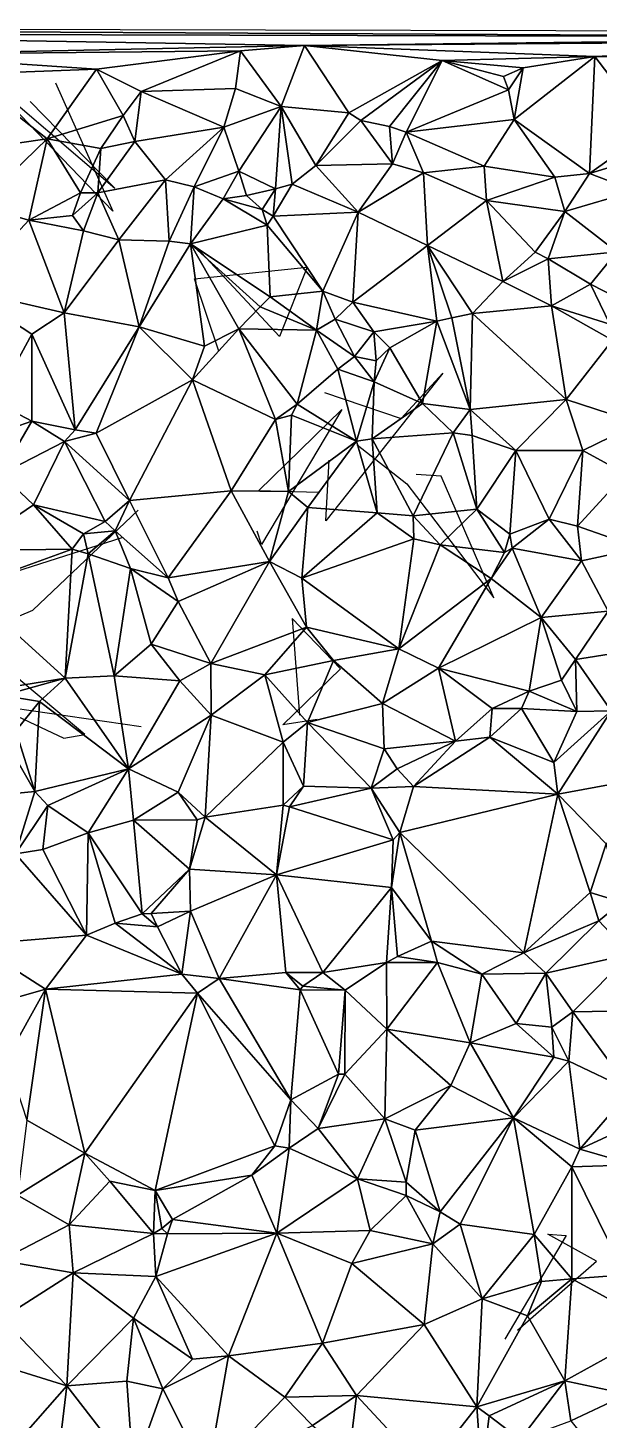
# Model space of a CAD drawing. Header units: metres. Extents: x -15 to 15.3, y -15.5 to 15.
# Drawn here: x -4.67 to 2.27, y -1.94 to 14.98 of the extents above; entities that cross this region are included whole.
import ezdxf

# ---------------------------------------------------------------- set-up
doc = ezdxf.new("R2010")
doc.units = ezdxf.units.M
doc.layers.add('CRACKS', color=1, linetype='Continuous')
doc.layers.add('STREET_MESH', color=7, linetype='Continuous')

msp = doc.modelspace()

# ---------------------------------------------------------------- linework, layer by layer
at = {"layer": 'CRACKS'}
for points in [[(-4.335, 14.308, 0.1), (-3.639, 12.75, 0.1), (-5.274, 14.448, 0.1), (-3.613, 13.031, 0.1), (-4.644, 14.084, 0.1)], [(-2.349, 11.048, 0.1), (-2.646, 11.93, 0.1), (-1.276, 12.07, 0.1), (-1.613, 11.228, 0.1), (-2.621, 12.31, 0.1)], [(-1.066, 10.548, 0.1), (-0.134, 10.232, 0.1), (0.374, 10.784, 0.1), (-1.049, 8.99, 0.1), (-1.008, 9.726, 0.1)], [(-1.14, 9.332, 0.1), (-1.867, 9.353, 0.1), (-0.853, 10.34, 0.1), (-1.832, 8.702, 0.1), (-1.885, 8.862, 0.1)], [(-0.667, 9.912, 0.1), (-0.064, 9.44, 0.1), (0.991, 8.054, 0.1), (0.352, 9.532, 0.1), (0.047, 9.552, 0.1)], [(-3.529, 8.783, 0.1), (-4.921, 8.338, 0.1), (-4.906, 7.777, 0.1), (-4.609, 7.903, 0.1), (-3.331, 9.119, 0.1)], [(-1.156, 6.574, 0.1), (-1.57, 6.511, 0.1), (-0.872, 7.189, 0.1), (-1.459, 7.803, 0.1), (-1.369, 6.629, 0.1)], [(-3.292, 6.487, 0.1), (-5.08, 6.745, 0.1), (-4.233, 6.35, 0.1), (-3.979, 6.392, 0.1), (-4.935, 7.194, 0.1)], [(1.281, -0.843, 0.1), (2.24, -0.007, 0.1), (1.649, 0.324, 0.1), (1.87, 0.308, 0.1), (1.127, -0.954, 0.1)]]:
    msp.add_polyline3d(points, dxfattribs=at)
at = {"layer": 'STREET_MESH'}
for points in [[(7.111, 14.863), (14.103, 14.913), (-14.141, 14.978)], [(-9.995, 14.909), (7.111, 14.863), (-14.141, 14.978)], [(-9.995, 14.909), (-1.308, 14.762), (7.111, 14.863)], [(-6.486, 14.653), (-1.308, 14.762), (-9.995, 14.909)], [(-1.308, 14.762), (-6.486, 14.653), (-2.086, 14.698)], [(-1.592, 14.024), (-1.308, 14.762), (-2.086, 14.698)], [(-1.592, 14.024), (-0.77, 13.944), (-1.308, 14.762)], [(-1.308, 14.762), (6.436, 14.824), (7.111, 14.863)], [(6.436, 14.824), (-1.308, 14.762), (2.222, 14.628)], [(-1.308, 14.762), (0.364, 14.58), (2.222, 14.628)], [(-1.308, 14.762), (-0.77, 13.944), (0.364, 14.58)], [(3.48, 14.627), (6.436, 14.824), (2.222, 14.628)], [(-6.486, 14.653), (-3.835, 14.476), (-2.086, 14.698)], [(-5.443, 14.414), (-3.835, 14.476), (-6.486, 14.653)], [(-3.835, 14.476), (-3.295, 14.206), (-2.086, 14.698)], [(-3.295, 14.206), (-2.148, 14.241), (-2.086, 14.698)], [(-2.148, 14.241), (-1.592, 14.024), (-2.086, 14.698)], [(-0.77, 13.944), (-0.625, 13.852), (0.364, 14.58)], [(-0.625, 13.852), (-0.277, 13.779), (0.364, 14.58)], [(-0.277, 13.779), (-0.072, 13.71), (0.364, 14.58)], [(-0.072, 13.71), (1.169, 14.225), (0.364, 14.58)], [(0.364, 14.58), (1.349, 14.494), (2.222, 14.628)], [(1.111, 14.388), (1.349, 14.494), (0.364, 14.58)], [(1.169, 14.225), (1.111, 14.388), (0.364, 14.58)], [(1.241, 13.865), (2.156, 13.208), (2.222, 14.628)], [(1.349, 14.494), (1.241, 13.865), (2.222, 14.628)], [(2.156, 13.208), (2.899, 13.74), (2.222, 14.628)], [(2.899, 13.74), (3.48, 14.627), (2.222, 14.628)], [(-5.443, 14.414), (-5.927, 13.414), (-4.436, 13.63)], [(-3.835, 14.476), (-5.443, 14.414), (-4.436, 13.63)], [(-3.513, 13.915), (-3.835, 14.476), (-4.436, 13.63)], [(-3.513, 13.915), (-3.295, 14.206), (-3.835, 14.476)], [(1.111, 14.388), (1.169, 14.225), (1.349, 14.494)], [(1.349, 14.494), (1.169, 14.225), (1.241, 13.865)], [(-2.148, 14.241), (-3.295, 14.206), (-2.289, 13.771)], [(-1.592, 14.024), (-2.148, 14.241), (-2.289, 13.771)], [(1.241, 13.865), (1.169, 14.225), (-0.072, 13.71)], [(-3.513, 13.915), (-3.372, 13.596), (-3.295, 14.206)], [(-3.295, 14.206), (-3.372, 13.596), (-2.289, 13.771)], [(-3.782, 13.511), (-3.513, 13.915), (-4.436, 13.63)], [(-3.513, 13.915), (-3.782, 13.511), (-3.372, 13.596)], [(-2.105, 13.238), (-1.592, 14.024), (-2.289, 13.771)], [(-1.661, 13.024), (-1.592, 14.024), (-2.105, 13.238)], [(-1.592, 14.024), (-1.661, 13.024), (-1.458, 13.078)], [(-1.17, 13.305), (-1.592, 14.024), (-1.458, 13.078)], [(-1.592, 14.024), (-1.17, 13.305), (-0.77, 13.944)], [(-1.17, 13.305), (-0.625, 13.852), (-0.77, 13.944)], [(-3.372, 13.596), (-2.999, 13.132), (-2.289, 13.771)], [(-2.999, 13.132), (-2.65, 13.045), (-2.289, 13.771)], [(-2.65, 13.045), (-2.105, 13.238), (-2.289, 13.771)], [(-0.625, 13.852), (-1.17, 13.305), (-0.24, 13.326)], [(-0.277, 13.779), (-0.625, 13.852), (-0.24, 13.326)], [(-0.277, 13.779), (-0.24, 13.326), (-0.072, 13.71)], [(-0.24, 13.326), (0.139, 13.217), (-0.072, 13.71)], [(0.876, 13.298), (1.241, 13.865), (-0.072, 13.71)], [(0.139, 13.217), (0.876, 13.298), (-0.072, 13.71)], [(0.876, 13.298), (1.733, 13.164), (1.241, 13.865)], [(1.241, 13.865), (1.733, 13.164), (2.156, 13.208)], [(2.658, 13.364), (2.899, 13.74), (2.156, 13.208)], [(-5.927, 13.414), (-5.278, 12.817), (-4.436, 13.63)], [(-5.278, 12.817), (-4.66, 12.641), (-4.436, 13.63)], [(-4.66, 12.641), (-4.03, 12.972), (-4.436, 13.63)], [(-4.03, 12.972), (-3.782, 13.511), (-4.436, 13.63)], [(-3.372, 13.596), (-3.819, 12.975), (-2.999, 13.132)], [(-3.372, 13.596), (-3.782, 13.511), (-3.819, 12.975)], [(-3.782, 13.511), (-4.03, 12.972), (-3.819, 12.975)], [(2.71, 12.999), (2.658, 13.364), (2.156, 13.208)], [(-2.105, 13.238), (-2.65, 13.045), (-2.297, 12.901)], [(-2.014, 12.941), (-2.105, 13.238), (-2.297, 12.901)], [(-2.014, 12.941), (-1.661, 13.024), (-2.105, 13.238)], [(-1.17, 13.305), (-1.458, 13.078), (-0.658, 12.738)], [(-0.24, 13.326), (-1.17, 13.305), (-0.658, 12.738)], [(0.139, 13.217), (-0.24, 13.326), (-0.658, 12.738)], [(0.186, 12.332), (0.139, 13.217), (-0.658, 12.738)], [(0.876, 13.298), (0.139, 13.217), (0.905, 12.88)], [(0.905, 12.88), (0.139, 13.217), (0.186, 12.332)], [(1.733, 13.164), (0.876, 13.298), (0.905, 12.88)], [(1.733, 13.164), (1.855, 12.746), (2.156, 13.208)], [(1.855, 12.746), (2.71, 12.999), (2.156, 13.208)], [(-2.999, 13.132), (-3.819, 12.975), (-3.565, 12.401)], [(-2.953, 12.388), (-2.999, 13.132), (-3.565, 12.401)], [(-2.953, 12.388), (-2.65, 13.045), (-2.999, 13.132)], [(-2.65, 13.045), (-2.953, 12.388), (-2.693, 12.355)], [(-2.65, 13.045), (-2.693, 12.355), (-2.297, 12.901)], [(-1.458, 13.078), (-1.69, 12.69), (-0.658, 12.738)], [(-1.661, 13.024), (-1.69, 12.69), (-1.458, 13.078)], [(1.733, 13.164), (0.905, 12.88), (1.855, 12.746)], [(-4.03, 12.972), (-4.66, 12.641), (-4.126, 12.699)], [(-3.819, 12.975), (-4.126, 12.699), (-3.995, 12.511)], [(-3.819, 12.975), (-4.03, 12.972), (-4.126, 12.699)], [(-3.819, 12.975), (-3.995, 12.511), (-3.565, 12.401)], [(-2.693, 12.355), (-1.762, 12.581), (-2.297, 12.901)], [(-1.822, 12.772), (-2.014, 12.941), (-2.297, 12.901)], [(-1.762, 12.581), (-1.822, 12.772), (-2.297, 12.901)], [(-1.661, 13.024), (-2.014, 12.941), (-1.822, 12.772)], [(-1.69, 12.69), (-1.661, 13.024), (-1.822, 12.772)], [(1.103, 11.895), (0.905, 12.88), (0.186, 12.332)], [(0.905, 12.88), (1.103, 11.895), (1.497, 12.252)], [(1.855, 12.746), (0.905, 12.88), (1.497, 12.252)], [(2.71, 12.999), (1.855, 12.746), (2.486, 12.255)], [(-5.45, 11.795), (-4.66, 12.641), (-5.278, 12.817)], [(-4.126, 12.699), (-4.66, 12.641), (-3.995, 12.511)], [(-1.69, 12.69), (-1.822, 12.772), (-1.762, 12.581)], [(-1.086, 11.778), (-1.69, 12.69), (-1.762, 12.581)], [(-1.69, 12.69), (-1.086, 11.778), (-0.658, 12.738)], [(-1.086, 11.778), (-0.722, 11.646), (-0.658, 12.738)], [(-0.722, 11.646), (0.186, 12.332), (-0.658, 12.738)], [(1.653, 12.173), (1.855, 12.746), (1.497, 12.252)], [(1.855, 12.746), (1.653, 12.173), (2.486, 12.255)], [(-4.66, 12.641), (-5.45, 11.795), (-4.229, 11.516)], [(-4.66, 12.641), (-4.229, 11.516), (-3.995, 12.511)], [(-1.727, 11.711), (-1.762, 12.581), (-2.693, 12.355)], [(-1.086, 11.778), (-1.762, 12.581), (-1.727, 11.711)], [(-3.995, 12.511), (-4.229, 11.516), (-3.565, 12.401)], [(-3.565, 12.401), (-4.229, 11.516), (-3.318, 11.347)], [(-2.953, 12.388), (-3.565, 12.401), (-3.318, 11.347)], [(-2.693, 12.355), (-2.953, 12.388), (-3.318, 11.347)], [(-2.523, 11.109), (-2.693, 12.355), (-3.318, 11.347)], [(-2.523, 11.109), (-2.107, 11.323), (-2.693, 12.355)], [(-1.848, 11.588), (-1.727, 11.711), (-2.693, 12.355)], [(-2.107, 11.323), (-1.848, 11.588), (-2.693, 12.355)], [(-0.722, 11.646), (0.301, 11.414), (0.186, 12.332)], [(0.732, 11.506), (1.103, 11.895), (0.186, 12.332)], [(0.482, 11.455), (0.732, 11.506), (0.186, 12.332)], [(0.301, 11.414), (0.482, 11.455), (0.186, 12.332)], [(1.103, 11.895), (1.653, 12.173), (1.497, 12.252)], [(1.653, 12.173), (2.167, 11.864), (2.486, 12.255)], [(2.167, 11.864), (2.659, 11.614), (2.486, 12.255)], [(1.694, 11.6), (1.653, 12.173), (1.103, 11.895)], [(1.653, 12.173), (1.694, 11.6), (2.167, 11.864)], [(0.732, 11.506), (1.694, 11.6), (1.103, 11.895)], [(1.694, 11.6), (2.403, 11.377), (2.167, 11.864)], [(2.167, 11.864), (2.403, 11.377), (2.659, 11.614)], [(-5.45, 11.795), (-4.621, 11.256), (-4.229, 11.516)], [(-4.621, 11.256), (-5.45, 11.795), (-5.073, 10.433)], [(-1.848, 11.588), (-1.164, 11.307), (-1.727, 11.711)], [(-1.164, 11.307), (-1.086, 11.778), (-1.727, 11.711)], [(-0.936, 11.438), (-1.086, 11.778), (-1.164, 11.307)], [(-1.086, 11.778), (-0.936, 11.438), (-0.722, 11.646)], [(-4.229, 11.516), (-4.621, 11.256), (-4.096, 10.093)], [(-4.229, 11.516), (-4.096, 10.093), (-3.318, 11.347)], [(-1.164, 11.307), (-1.848, 11.588), (-2.107, 11.323)], [(-0.936, 11.438), (-0.464, 11.285), (-0.722, 11.646)], [(-0.464, 11.285), (0.301, 11.414), (-0.722, 11.646)], [(0.704, 10.342), (0.732, 11.506), (0.482, 11.455)], [(0.732, 11.506), (0.704, 10.342), (1.87, 10.463)], [(1.694, 11.6), (0.732, 11.506), (1.87, 10.463)], [(2.433, 11.183), (1.694, 11.6), (1.87, 10.463)], [(2.403, 11.377), (1.694, 11.6), (2.433, 11.183)], [(-4.096, 10.093), (-3.84, 10.053), (-3.318, 11.347)], [(-3.84, 10.053), (-2.671, 10.701), (-3.318, 11.347)], [(-2.671, 10.701), (-2.523, 11.109), (-3.318, 11.347)], [(-0.702, 10.986), (-0.936, 11.438), (-1.164, 11.307)], [(-0.936, 11.438), (-0.702, 10.986), (-0.464, 11.285)], [(0.301, 11.414), (-0.464, 11.285), (-0.273, 11.091)], [(0.126, 10.414), (0.301, 11.414), (-0.273, 11.091)], [(0.704, 10.342), (0.301, 11.414), (0.126, 10.414)], [(0.301, 11.414), (0.704, 10.342), (0.482, 11.455)], [(-4.62, 10.198), (-4.621, 11.256), (-5.073, 10.433)], [(-4.621, 11.256), (-4.62, 10.198), (-4.096, 10.093)], [(-2.107, 11.323), (-2.523, 11.109), (-2.671, 10.701)], [(-1.66, 10.218), (-2.107, 11.323), (-2.671, 10.701)], [(-1.398, 10.408), (-1.164, 11.307), (-2.107, 11.323)], [(-1.66, 10.218), (-1.398, 10.408), (-2.107, 11.323)], [(-1.398, 10.408), (-0.904, 10.832), (-1.164, 11.307)], [(-0.904, 10.832), (-0.702, 10.986), (-1.164, 11.307)], [(-0.464, 11.285), (-0.702, 10.986), (-0.437, 10.934)], [(-0.464, 11.285), (-0.437, 10.934), (-0.273, 11.091)], [(2.753, 10.176), (2.433, 11.183), (1.87, 10.463)], [(-0.437, 10.934), (-0.463, 10.679), (-0.273, 11.091)], [(-0.463, 10.679), (0.126, 10.414), (-0.273, 11.091)], [(-0.904, 10.832), (-1.398, 10.408), (-0.677, 9.958)], [(-0.702, 10.986), (-0.904, 10.832), (-0.463, 10.679)], [(-0.463, 10.679), (-0.904, 10.832), (-0.677, 9.958)], [(-0.702, 10.986), (-0.463, 10.679), (-0.437, 10.934)], [(-3.84, 10.053), (-3.434, 9.235), (-2.671, 10.701)], [(-3.434, 9.235), (-2.201, 9.352), (-2.671, 10.701)], [(-2.201, 9.352), (-1.66, 10.218), (-2.671, 10.701)], [(-0.463, 10.679), (-0.677, 9.958), (-0.486, 9.984)], [(0.126, 10.414), (-0.463, 10.679), (-0.486, 9.984)], [(-5.32, 9.956), (-4.62, 10.198), (-5.073, 10.433)], [(-1.465, 10.273), (-1.398, 10.408), (-1.66, 10.218)], [(-1.398, 10.408), (-1.465, 10.273), (-0.677, 9.958)], [(0.5, 10.056), (0.126, 10.414), (-0.486, 9.984)], [(0.5, 10.056), (0.704, 10.342), (0.126, 10.414)], [(0.704, 10.342), (0.5, 10.056), (0.728, 10.026)], [(0.704, 10.342), (1.26, 9.844), (1.87, 10.463)], [(1.26, 9.844), (0.704, 10.342), (0.728, 10.026)], [(1.26, 9.844), (2.073, 9.845), (1.87, 10.463)], [(2.073, 9.845), (2.753, 10.176), (1.87, 10.463)], [(-4.62, 10.198), (-5.32, 9.956), (-4.994, 9.557)], [(-4.62, 10.198), (-4.994, 9.557), (-4.224, 9.952)], [(-4.096, 10.093), (-4.62, 10.198), (-4.224, 9.952)], [(-1.503, 9.344), (-1.66, 10.218), (-2.201, 9.352)], [(-1.465, 10.273), (-1.66, 10.218), (-1.503, 9.344)], [(-1.465, 10.273), (-1.503, 9.344), (-0.677, 9.958)], [(2.753, 10.176), (2.073, 9.845), (2.594, 9.561)], [(-3.84, 10.053), (-4.096, 10.093), (-4.224, 9.952)], [(-3.434, 9.235), (-3.84, 10.053), (-4.224, 9.952)], [(-0.486, 9.984), (-0.677, 9.958), (-0.424, 9.085)], [(0.012, 9.048), (0.5, 10.056), (-0.486, 9.984)], [(0.012, 9.048), (-0.486, 9.984), (-0.424, 9.085)], [(0.787, 9.132), (0.5, 10.056), (0.012, 9.048)], [(0.5, 10.056), (0.787, 9.132), (0.728, 10.026)], [(0.787, 9.132), (1.26, 9.844), (0.728, 10.026)], [(-4.994, 9.557), (-4.6, 9.184), (-4.224, 9.952)], [(-4.6, 9.184), (-3.73, 8.981), (-4.224, 9.952)], [(-3.73, 8.981), (-3.434, 9.235), (-4.224, 9.952)], [(-0.677, 9.958), (-1.503, 9.344), (-1.267, 9.149)], [(-0.677, 9.958), (-1.267, 9.149), (-0.424, 9.085)], [(0.787, 9.132), (1.188, 8.828), (1.26, 9.844)], [(1.188, 8.828), (1.667, 9.008), (1.26, 9.844)], [(1.667, 9.008), (2.073, 9.845), (1.26, 9.844)], [(1.667, 9.008), (2.008, 8.922), (2.073, 9.845)], [(2.073, 9.845), (2.008, 8.922), (2.594, 9.561)], [(-4.6, 9.184), (-4.994, 9.557), (-5.419, 8.628)], [(2.008, 8.922), (2.772, 8.656), (2.594, 9.561)], [(-3.434, 9.235), (-2.967, 8.297), (-2.201, 9.352)], [(-2.967, 8.297), (-1.734, 8.493), (-2.201, 9.352)], [(-1.734, 8.493), (-1.503, 9.344), (-2.201, 9.352)], [(-1.503, 9.344), (-1.734, 8.493), (-1.267, 9.149)], [(-4.13, 8.645), (-4.6, 9.184), (-5.419, 8.628)], [(-4.13, 8.645), (-3.996, 8.832), (-4.6, 9.184)], [(-3.996, 8.832), (-3.73, 8.981), (-4.6, 9.184)], [(-3.434, 9.235), (-3.73, 8.981), (-3.608, 8.868)], [(-2.967, 8.297), (-3.434, 9.235), (-3.608, 8.868)], [(-1.267, 9.149), (-1.734, 8.493), (-1.339, 8.294)], [(-1.267, 9.149), (-1.339, 8.294), (-0.424, 9.085)], [(-3.73, 8.981), (-3.996, 8.832), (-3.608, 8.868)], [(-1.339, 8.294), (0.022, 8.769), (-0.424, 9.085)], [(0.022, 8.769), (0.012, 9.048), (-0.424, 9.085)], [(0.341, 8.696), (0.787, 9.132), (0.012, 9.048)], [(0.022, 8.769), (0.341, 8.696), (0.012, 9.048)], [(0.787, 9.132), (0.341, 8.696), (1.123, 8.602)], [(1.188, 8.828), (0.787, 9.132), (1.123, 8.602)], [(1.667, 9.008), (1.188, 8.828), (1.216, 8.658)], [(1.667, 9.008), (1.216, 8.658), (2.058, 8.503)], [(2.008, 8.922), (1.667, 9.008), (2.058, 8.503)], [(-3.939, 8.587), (-3.996, 8.832), (-4.13, 8.645)], [(-3.996, 8.832), (-3.939, 8.587), (-3.608, 8.868)], [(-3.939, 8.587), (-3.424, 8.41), (-3.608, 8.868)], [(-3.424, 8.41), (-2.967, 8.297), (-3.608, 8.868)], [(1.216, 8.658), (1.188, 8.828), (1.123, 8.602)], [(2.008, 8.922), (2.058, 8.503), (2.772, 8.656)], [(-4.13, 8.645), (-5.428, 8.174), (-4.216, 7.079)], [(-5.428, 8.174), (-4.13, 8.645), (-5.419, 8.628)], [(-3.939, 8.587), (-4.13, 8.645), (-4.216, 7.079)], [(0.022, 8.769), (-1.339, 8.294), (-0.162, 7.435)], [(0.341, 8.696), (0.022, 8.769), (-0.162, 7.435)], [(0.961, 8.287), (0.341, 8.696), (-0.162, 7.435)], [(0.341, 8.696), (0.961, 8.287), (1.123, 8.602)], [(0.961, 8.287), (1.216, 8.658), (1.123, 8.602)], [(1.216, 8.658), (0.961, 8.287), (1.569, 7.816)], [(2.058, 8.503), (1.216, 8.658), (1.569, 7.816)], [(2.058, 8.503), (2.381, 7.891), (2.772, 8.656)], [(-3.623, 7.107), (-3.939, 8.587), (-4.216, 7.079)], [(-3.939, 8.587), (-3.623, 7.107), (-3.424, 8.41)], [(-2.845, 8.01), (-1.734, 8.493), (-2.967, 8.297)], [(-1.734, 8.493), (-2.845, 8.01), (-2.447, 7.254)], [(-1.282, 7.698), (-1.734, 8.493), (-2.447, 7.254)], [(-1.734, 8.493), (-1.282, 7.698), (-1.339, 8.294)], [(2.381, 7.891), (2.058, 8.503), (1.569, 7.816)], [(-3.623, 7.107), (-3.172, 7.49), (-3.424, 8.41)], [(-3.424, 8.41), (-2.845, 8.01), (-2.967, 8.297)], [(-3.424, 8.41), (-3.172, 7.49), (-2.845, 8.01)], [(-1.339, 8.294), (-1.282, 7.698), (-0.162, 7.435)], [(-5.428, 8.174), (-5.098, 6.936), (-4.216, 7.079)], [(0.319, 7.197), (0.961, 8.287), (-0.162, 7.435)], [(1.569, 7.816), (0.961, 8.287), (0.319, 7.197)], [(-2.845, 8.01), (-3.172, 7.49), (-2.447, 7.254)], [(1.569, 7.816), (0.319, 7.197), (1.421, 6.918)], [(1.569, 7.816), (1.421, 6.918), (1.814, 7.052)], [(2.381, 7.891), (1.569, 7.816), (1.987, 7.303)], [(1.987, 7.303), (1.569, 7.816), (1.814, 7.052)], [(2.472, 7.382), (2.381, 7.891), (1.987, 7.303)], [(-1.791, 7.119), (-1.282, 7.698), (-2.447, 7.254)], [(-1.282, 7.698), (-1.791, 7.119), (-0.957, 7.293)], [(-1.282, 7.698), (-0.957, 7.293), (-0.162, 7.435)], [(-3.172, 7.49), (-3.623, 7.107), (-2.824, 7.045)], [(-3.172, 7.49), (-2.824, 7.045), (-2.447, 7.254)], [(-0.957, 7.293), (-1.791, 7.119), (-1.271, 6.537)], [(-0.359, 6.768), (-0.957, 7.293), (-1.271, 6.537)], [(-0.957, 7.293), (-0.359, 6.768), (-0.162, 7.435)], [(-0.359, 6.768), (0.319, 7.197), (-0.162, 7.435)], [(2.002, 6.673), (1.987, 7.303), (1.814, 7.052)], [(2.42, 6.681), (2.472, 7.382), (1.987, 7.303)], [(2.002, 6.673), (2.42, 6.681), (1.987, 7.303)], [(-3.449, 5.976), (-3.623, 7.107), (-4.216, 7.079)], [(-2.824, 7.045), (-3.623, 7.107), (-3.449, 5.976)], [(-2.824, 7.045), (-2.441, 6.626), (-2.447, 7.254)], [(-2.441, 6.626), (-1.791, 7.119), (-2.447, 7.254)], [(-1.568, 6.299), (-1.791, 7.119), (-2.441, 6.626)], [(-1.791, 7.119), (-1.568, 6.299), (-1.271, 6.537)], [(0.319, 7.197), (-0.359, 6.768), (0.527, 6.311)], [(0.319, 7.197), (0.972, 6.71), (1.421, 6.918)], [(0.972, 6.71), (0.319, 7.197), (0.527, 6.311)], [(-5.098, 6.936), (-4.971, 6.866), (-4.216, 7.079)], [(-4.971, 6.866), (-4.53, 6.792), (-4.216, 7.079)], [(-4.53, 6.792), (-3.449, 5.976), (-4.216, 7.079)], [(-2.441, 6.626), (-2.824, 7.045), (-3.449, 5.976)], [(1.421, 6.918), (2.002, 6.673), (1.814, 7.052)], [(-4.53, 6.792), (-4.971, 6.866), (-4.815, 6.439)], [(-4.587, 5.702), (-4.53, 6.792), (-4.815, 6.439)], [(-4.53, 6.792), (-4.587, 5.702), (-3.449, 5.976)], [(-0.338, 6.218), (-0.359, 6.768), (-1.271, 6.537)], [(-0.359, 6.768), (-0.338, 6.218), (0.527, 6.311)], [(0.972, 6.71), (1.33, 6.71), (1.421, 6.918)], [(1.33, 6.71), (2.002, 6.673), (1.421, 6.918)], [(-2.844, 5.691), (-2.441, 6.626), (-3.449, 5.976)], [(-2.517, 5.39), (-2.441, 6.626), (-2.844, 5.691)], [(-2.517, 5.39), (-1.568, 6.299), (-2.441, 6.626)], [(0.945, 6.361), (0.972, 6.71), (0.527, 6.311)], [(1.723, 6.054), (1.33, 6.71), (0.945, 6.361)], [(1.33, 6.71), (0.972, 6.71), (0.945, 6.361)], [(2.002, 6.673), (1.33, 6.71), (1.723, 6.054)], [(2.002, 6.673), (1.723, 6.054), (2.42, 6.681)], [(1.723, 6.054), (1.769, 5.666), (2.42, 6.681)], [(1.769, 5.666), (3.202, 5.933), (2.42, 6.681)], [(-4.91, 6.267), (-4.587, 5.702), (-4.815, 6.439)], [(-1.568, 6.299), (-1.321, 5.765), (-1.271, 6.537)], [(-1.271, 6.537), (-1.321, 5.765), (-0.496, 5.742)], [(-0.338, 6.218), (-1.271, 6.537), (-0.496, 5.742)], [(-4.91, 6.267), (-5.09, 5.651), (-4.587, 5.702)], [(-1.568, 6.299), (-2.517, 5.39), (-1.569, 5.533)], [(-1.321, 5.765), (-1.568, 6.299), (-1.569, 5.533)], [(-0.338, 6.218), (-0.181, 5.977), (0.527, 6.311)], [(-0.181, 5.977), (0.018, 5.761), (0.527, 6.311)], [(0.018, 5.761), (0.945, 6.361), (0.527, 6.311)], [(0.018, 5.761), (1.769, 5.666), (0.945, 6.361)], [(1.769, 5.666), (1.723, 6.054), (0.945, 6.361)], [(-0.181, 5.977), (-0.338, 6.218), (-0.496, 5.742)], [(-4.587, 5.702), (-4.427, 5.53), (-3.449, 5.976)], [(-3.449, 5.976), (-4.427, 5.53), (-3.939, 5.2)], [(-3.387, 5.354), (-3.449, 5.976), (-3.939, 5.2)], [(-3.387, 5.354), (-2.844, 5.691), (-3.449, 5.976)], [(0.018, 5.761), (-0.181, 5.977), (-0.496, 5.742)], [(3.202, 5.933), (1.769, 5.666), (2.356, 5.063)], [(-1.489, 5.514), (-1.321, 5.765), (-1.569, 5.533)], [(-1.321, 5.765), (-1.489, 5.514), (-0.496, 5.742)], [(-0.15, 5.204), (0.018, 5.761), (-0.496, 5.742)], [(1.769, 5.666), (0.018, 5.761), (-0.15, 5.204)], [(-5.09, 5.651), (-4.82, 4.943), (-4.587, 5.702)], [(-4.82, 4.943), (-4.427, 5.53), (-4.587, 5.702)], [(-3.387, 5.354), (-2.613, 5.357), (-2.844, 5.691)], [(-2.613, 5.357), (-2.517, 5.39), (-2.844, 5.691)], [(-1.489, 5.514), (-0.231, 5.113), (-0.496, 5.742)], [(-0.231, 5.113), (-0.15, 5.204), (-0.496, 5.742)], [(1.357, 3.739), (1.769, 5.666), (-0.15, 5.204)], [(1.769, 5.666), (1.357, 3.739), (2.165, 4.475)], [(1.769, 5.666), (2.165, 4.475), (2.356, 5.063)], [(-4.82, 4.943), (-4.487, 4.995), (-4.427, 5.53)], [(-4.427, 5.53), (-4.487, 4.995), (-3.939, 5.2)], [(-1.569, 5.533), (-2.517, 5.39), (-1.65, 4.688)], [(-1.489, 5.514), (-1.569, 5.533), (-1.65, 4.688)], [(-0.231, 5.113), (-1.489, 5.514), (-1.65, 4.688)], [(-3.283, 4.215), (-3.387, 5.354), (-3.939, 5.2)], [(-2.613, 5.357), (-3.387, 5.354), (-2.704, 4.756)], [(-3.387, 5.354), (-3.283, 4.215), (-2.704, 4.756)], [(-2.517, 5.39), (-2.704, 4.756), (-1.65, 4.688)], [(-2.613, 5.357), (-2.704, 4.756), (-2.517, 5.39)], [(-4.487, 4.995), (-3.958, 3.954), (-3.939, 5.2)], [(-3.958, 3.954), (-3.609, 4.099), (-3.939, 5.2)], [(-3.609, 4.099), (-3.283, 4.215), (-3.939, 5.2)], [(-0.251, 4.535), (-0.231, 5.113), (-1.65, 4.688)], [(-0.15, 5.204), (-0.251, 4.535), (0.234, 3.881)], [(-0.231, 5.113), (-0.251, 4.535), (-0.15, 5.204)], [(1.357, 3.739), (-0.15, 5.204), (0.234, 3.881)], [(-3.958, 3.954), (-4.82, 4.943), (-5.308, 3.843)], [(-4.487, 4.995), (-4.82, 4.943), (-3.958, 3.954)], [(2.165, 4.475), (2.547, 4.355), (2.356, 5.063)], [(-3.283, 4.215), (-3.172, 4.22), (-2.704, 4.756)], [(-3.172, 4.22), (-2.693, 4.245), (-2.704, 4.756)], [(-2.704, 4.756), (-2.693, 4.245), (-1.65, 4.688)], [(-2.693, 4.245), (-2.346, 3.429), (-1.65, 4.688)], [(-2.346, 3.429), (-1.534, 3.502), (-1.65, 4.688)], [(-1.084, 3.502), (-0.251, 4.535), (-1.65, 4.688)], [(-1.534, 3.502), (-1.084, 3.502), (-1.65, 4.688)], [(-0.313, 3.622), (-0.251, 4.535), (-1.084, 3.502)], [(-0.251, 4.535), (-0.313, 3.622), (-0.179, 3.697)], [(-0.251, 4.535), (-0.179, 3.697), (0.234, 3.881)], [(1.357, 3.739), (2.269, 4.128), (2.165, 4.475)], [(2.165, 4.475), (2.269, 4.128), (2.547, 4.355)], [(-2.693, 4.245), (-3.172, 4.22), (-3.093, 4.057)], [(-2.799, 3.482), (-2.693, 4.245), (-3.093, 4.057)], [(-2.346, 3.429), (-2.693, 4.245), (-2.799, 3.482)], [(2.547, 4.355), (2.269, 4.128), (2.651, 3.724)], [(-2.799, 3.482), (-3.609, 4.099), (-3.958, 3.954)], [(-3.283, 4.215), (-3.609, 4.099), (-3.093, 4.057)], [(-3.609, 4.099), (-2.799, 3.482), (-3.093, 4.057)], [(-3.172, 4.22), (-3.283, 4.215), (-3.093, 4.057)], [(2.269, 4.128), (1.357, 3.739), (1.624, 3.495)], [(2.269, 4.128), (1.624, 3.495), (2.651, 3.724)], [(-3.958, 3.954), (-5.308, 3.843), (-4.457, 3.301)], [(-2.799, 3.482), (-3.958, 3.954), (-4.457, 3.301)], [(-5.308, 3.843), (-4.894, 3.175), (-4.457, 3.301)], [(-0.179, 3.697), (0.308, 3.624), (0.234, 3.881)], [(0.308, 3.624), (0.848, 3.482), (0.234, 3.881)], [(0.848, 3.482), (1.357, 3.739), (0.234, 3.881)], [(1.357, 3.739), (0.848, 3.482), (1.624, 3.495)], [(1.624, 3.495), (1.954, 3.023), (2.651, 3.724)], [(1.954, 3.023), (3.126, 3.045), (2.651, 3.724)], [(-0.313, 3.622), (-1.084, 3.502), (-0.813, 3.286)], [(-0.309, 2.813), (-0.313, 3.622), (-0.813, 3.286)], [(-0.179, 3.697), (-0.313, 3.622), (0.308, 3.624)], [(0.308, 3.624), (-0.313, 3.622), (-0.309, 2.813)], [(0.308, 3.624), (-0.309, 2.813), (0.707, 2.648)], [(0.848, 3.482), (0.308, 3.624), (0.707, 2.648)], [(-2.607, 3.252), (-2.799, 3.482), (-4.457, 3.301)], [(-2.607, 3.252), (-2.346, 3.429), (-2.799, 3.482)], [(-2.346, 3.429), (-2.607, 3.252), (-1.473, 1.955)], [(-1.361, 3.291), (-1.534, 3.502), (-2.346, 3.429)], [(-1.361, 3.291), (-2.346, 3.429), (-1.473, 1.955)], [(-1.534, 3.502), (-1.329, 3.336), (-1.084, 3.502)], [(-1.329, 3.336), (-1.534, 3.502), (-1.361, 3.291)], [(-1.084, 3.502), (-1.329, 3.336), (-0.813, 3.286)], [(1.263, 2.882), (0.848, 3.482), (0.707, 2.648)], [(0.848, 3.482), (1.263, 2.882), (1.624, 3.495)], [(1.263, 2.882), (1.696, 2.839), (1.624, 3.495)], [(1.696, 2.839), (1.954, 3.023), (1.624, 3.495)], [(-4.924, 2.452), (-4.682, 1.708), (-4.457, 3.301)], [(-4.894, 3.175), (-4.924, 2.452), (-4.457, 3.301)], [(-4.682, 1.708), (-3.979, 1.307), (-4.457, 3.301)], [(-3.979, 1.307), (-2.607, 3.252), (-4.457, 3.301)], [(-2.607, 3.252), (-3.979, 1.307), (-3.122, 0.853)], [(-1.67, 1.394), (-2.607, 3.252), (-3.122, 0.853)], [(-2.607, 3.252), (-1.67, 1.394), (-1.473, 1.955)], [(-0.895, 2.266), (-1.361, 3.291), (-1.473, 1.955)], [(-1.329, 3.336), (-1.361, 3.291), (-0.813, 3.286)], [(-1.361, 3.291), (-0.895, 2.266), (-0.813, 3.286)], [(-0.895, 2.266), (-0.819, 2.268), (-0.813, 3.286)], [(-0.819, 2.268), (-0.309, 2.813), (-0.813, 3.286)], [(1.954, 3.023), (2.653, 2.068), (3.126, 3.045)], [(1.722, 2.471), (1.263, 2.882), (0.707, 2.648)], [(1.722, 2.471), (1.696, 2.839), (1.263, 2.882)], [(1.954, 3.023), (1.696, 2.839), (1.904, 2.426)], [(2.653, 2.068), (1.954, 3.023), (1.904, 2.426)], [(-0.309, 2.813), (-0.819, 2.268), (-0.333, 1.724)], [(0.469, 2.13), (-0.309, 2.813), (-0.333, 1.724)], [(-0.309, 2.813), (0.469, 2.13), (0.707, 2.648)], [(1.696, 2.839), (1.722, 2.471), (1.904, 2.426)], [(0.469, 2.13), (1.233, 1.734), (0.707, 2.648)], [(1.233, 1.734), (1.722, 2.471), (0.707, 2.648)], [(1.722, 2.471), (1.233, 1.734), (1.904, 2.426)], [(1.233, 1.734), (2.038, 1.354), (1.904, 2.426)], [(2.038, 1.354), (2.653, 2.068), (1.904, 2.426)], [(-1.144, 1.607), (-0.895, 2.266), (-1.473, 1.955)], [(-0.819, 2.268), (-1.144, 1.607), (-0.333, 1.724)], [(-0.819, 2.268), (-0.895, 2.266), (-1.144, 1.607)], [(0.038, 1.587), (0.469, 2.13), (-0.333, 1.724)], [(1.233, 1.734), (0.469, 2.13), (0.038, 1.587)], [(2.038, 1.354), (2.904, 1.758), (2.653, 2.068)], [(-1.67, 1.394), (-1.496, 1.366), (-1.473, 1.955)], [(-1.496, 1.366), (-1.144, 1.607), (-1.473, 1.955)], [(-4.795, 0.795), (-3.979, 1.307), (-4.682, 1.708)], [(-0.333, 1.724), (-1.144, 1.607), (-0.663, 0.994)], [(-0.073, 0.953), (-0.333, 1.724), (-0.663, 0.994)], [(0.038, 1.587), (-0.333, 1.724), (-0.073, 0.953)], [(1.233, 1.734), (0.038, 1.587), (0.341, 0.595)], [(0.585, 0.442), (1.233, 1.734), (0.341, 0.595)], [(1.483, 0.317), (1.233, 1.734), (0.585, 0.442)], [(1.941, 1.141), (1.233, 1.734), (1.483, 0.317)], [(1.941, 1.141), (2.038, 1.354), (1.233, 1.734)], [(2.904, 1.758), (2.038, 1.354), (2.699, 1.163)], [(-1.144, 1.607), (-1.496, 1.366), (-0.663, 0.994)], [(0.341, 0.595), (0.038, 1.587), (-0.073, 0.953)], [(-1.949, 1.041), (-1.67, 1.394), (-3.122, 0.853)], [(-1.496, 1.366), (-1.67, 1.394), (-1.949, 1.041)], [(-1.645, 0.334), (-1.496, 1.366), (-1.949, 1.041)], [(-1.496, 1.366), (-1.645, 0.334), (-0.663, 0.994)], [(2.038, 1.354), (1.941, 1.141), (2.699, 1.163)], [(-3.979, 1.307), (-4.795, 0.795), (-4.168, 0.437)], [(-3.674, 0.965), (-3.979, 1.307), (-4.168, 0.437)], [(-3.979, 1.307), (-3.674, 0.965), (-3.122, 0.853)], [(-2.911, 0.499), (-1.949, 1.041), (-3.122, 0.853)], [(-2.911, 0.499), (-1.645, 0.334), (-1.949, 1.041)], [(1.942, -0.22), (1.941, 1.141), (1.483, 0.317)], [(1.941, 1.141), (2.59, -0.17), (2.699, 1.163)], [(1.941, 1.141), (1.942, -0.22), (2.59, -0.17)], [(-3.143, 0.332), (-3.674, 0.965), (-4.168, 0.437)], [(-3.674, 0.965), (-3.143, 0.332), (-3.122, 0.853)], [(-3.143, 0.332), (-3.041, 0.391), (-3.122, 0.853)], [(-3.041, 0.391), (-2.911, 0.499), (-3.122, 0.853)], [(-1.645, 0.334), (-0.51, 0.368), (-0.663, 0.994)], [(-0.51, 0.368), (-0.074, 0.791), (-0.663, 0.994)], [(-0.074, 0.791), (-0.073, 0.953), (-0.663, 0.994)], [(-0.074, 0.791), (0.341, 0.595), (-0.073, 0.953)], [(-4.795, 0.795), (-4.997, 0.003), (-4.168, 0.437)], [(-0.074, 0.791), (-0.51, 0.368), (0.25, 0.207)], [(0.341, 0.595), (-0.074, 0.791), (0.25, 0.207)], [(0.585, 0.442), (0.341, 0.595), (0.25, 0.207)], [(-4.168, 0.437), (-4.997, 0.003), (-4.118, -0.146)], [(-3.143, 0.332), (-4.168, 0.437), (-4.118, -0.146)], [(-3.041, 0.391), (-3.143, 0.332), (-2.974, 0.327)], [(-2.911, 0.499), (-3.041, 0.391), (-2.974, 0.327)], [(-1.645, 0.334), (-2.911, 0.499), (-2.974, 0.327)], [(-1.645, 0.334), (-0.734, -0.034), (-0.51, 0.368)], [(-0.51, 0.368), (-0.734, -0.034), (0.25, 0.207)], [(0.849, -0.464), (0.585, 0.442), (0.25, 0.207)], [(1.483, 0.317), (0.585, 0.442), (0.849, -0.464)], [(-3.115, -0.193), (-3.143, 0.332), (-4.118, -0.146)], [(-3.143, 0.332), (-3.115, -0.193), (-2.974, 0.327)], [(-3.115, -0.193), (-1.645, 0.334), (-2.974, 0.327)], [(-2.231, -1.157), (-1.645, 0.334), (-3.115, -0.193)], [(-2.231, -1.157), (-1.089, -1.001), (-1.645, 0.334)], [(-1.645, 0.334), (-1.089, -1.001), (-0.734, -0.034)], [(-0.734, -0.034), (0.148, -0.776), (0.25, 0.207)], [(0.148, -0.776), (0.849, -0.464), (0.25, 0.207)], [(1.483, 0.317), (0.849, -0.464), (1.573, -0.252)], [(1.942, -0.22), (1.483, 0.317), (1.573, -0.252)], [(-4.997, 0.003), (-4.987, -0.701), (-4.118, -0.146)], [(-4.987, -0.701), (-4.195, -1.519), (-4.118, -0.146)], [(-4.195, -1.519), (-3.388, -0.7), (-4.118, -0.146)], [(-3.388, -0.7), (-3.115, -0.193), (-4.118, -0.146)], [(-1.089, -1.001), (0.148, -0.776), (-0.734, -0.034)], [(-3.388, -0.7), (-2.668, -1.195), (-3.115, -0.193)], [(-2.668, -1.195), (-2.231, -1.157), (-3.115, -0.193)], [(0.849, -0.464), (1.4, -0.669), (1.573, -0.252)], [(1.4, -0.669), (1.942, -0.22), (1.573, -0.252)], [(1.857, -1.459), (1.942, -0.22), (1.4, -0.669)], [(1.942, -0.22), (1.857, -1.459), (3.031, -0.812)], [(2.59, -0.17), (1.942, -0.22), (3.031, -0.812)], [(0.148, -0.776), (0.787, -1.777), (0.849, -0.464)], [(0.787, -1.777), (1.4, -0.669), (0.849, -0.464)], [(0.787, -1.777), (1.857, -1.459), (1.4, -0.669)], [(-4.195, -1.519), (-4.987, -0.701), (-4.936, -1.291)], [(-3.388, -0.7), (-4.195, -1.519), (-3.469, -1.465)], [(-3.029, -1.555), (-3.388, -0.7), (-3.469, -1.465)], [(-3.029, -1.555), (-2.668, -1.195), (-3.388, -0.7)], [(-1.089, -1.001), (-0.678, -1.636), (0.148, -0.776)], [(0.148, -0.776), (-0.678, -1.636), (0.787, -1.777)], [(1.857, -1.459), (2.617, -1.62), (3.031, -0.812)], [(-2.231, -1.157), (-1.549, -1.658), (-1.089, -1.001)], [(-1.089, -1.001), (-1.549, -1.658), (-0.678, -1.636)], [(-2.668, -1.195), (-3.029, -1.555), (-2.231, -1.157)], [(-3.029, -1.555), (-2.493, -2.631), (-2.231, -1.157)], [(-2.493, -2.631), (-1.549, -1.658), (-2.231, -1.157)], [(-4.814, -2.22), (-4.195, -1.519), (-4.936, -1.291)], [(-4.195, -1.519), (-4.814, -2.22), (-4.311, -2.464)], [(-3.389, -2.561), (-4.195, -1.519), (-4.311, -2.464)], [(-4.195, -1.519), (-3.389, -2.561), (-3.469, -1.465)], [(-3.389, -2.561), (-3.029, -1.555), (-3.469, -1.465)], [(0.938, -1.884), (1.857, -1.459), (0.787, -1.777)], [(0.938, -1.884), (1.313, -2.172), (1.857, -1.459)], [(1.857, -1.459), (1.313, -2.172), (1.928, -1.946)], [(2.617, -1.62), (1.857, -1.459), (1.928, -1.946)], [(-2.493, -2.631), (-3.029, -1.555), (-3.389, -2.561)], [(-1.549, -1.658), (-2.493, -2.631), (-1.211, -2.001)], [(-1.549, -1.658), (-1.211, -2.001), (-0.678, -1.636)], [(-1.211, -2.001), (-0.767, -2.373), (-0.678, -1.636)], [(-0.767, -2.373), (0.174, -2.553), (-0.678, -1.636)], [(-0.678, -1.636), (0.174, -2.553), (0.787, -1.777)], [(2.595, -2.781), (2.617, -1.62), (1.928, -1.946)], [(0.174, -2.553), (0.847, -2.616), (0.787, -1.777)], [(0.847, -2.616), (0.938, -1.884), (0.787, -1.777)], [(0.938, -1.884), (0.847, -2.616), (1.313, -2.172)]]:
    msp.add_3dface(points, dxfattribs=at)

doc.saveas('drawing.dxf')
